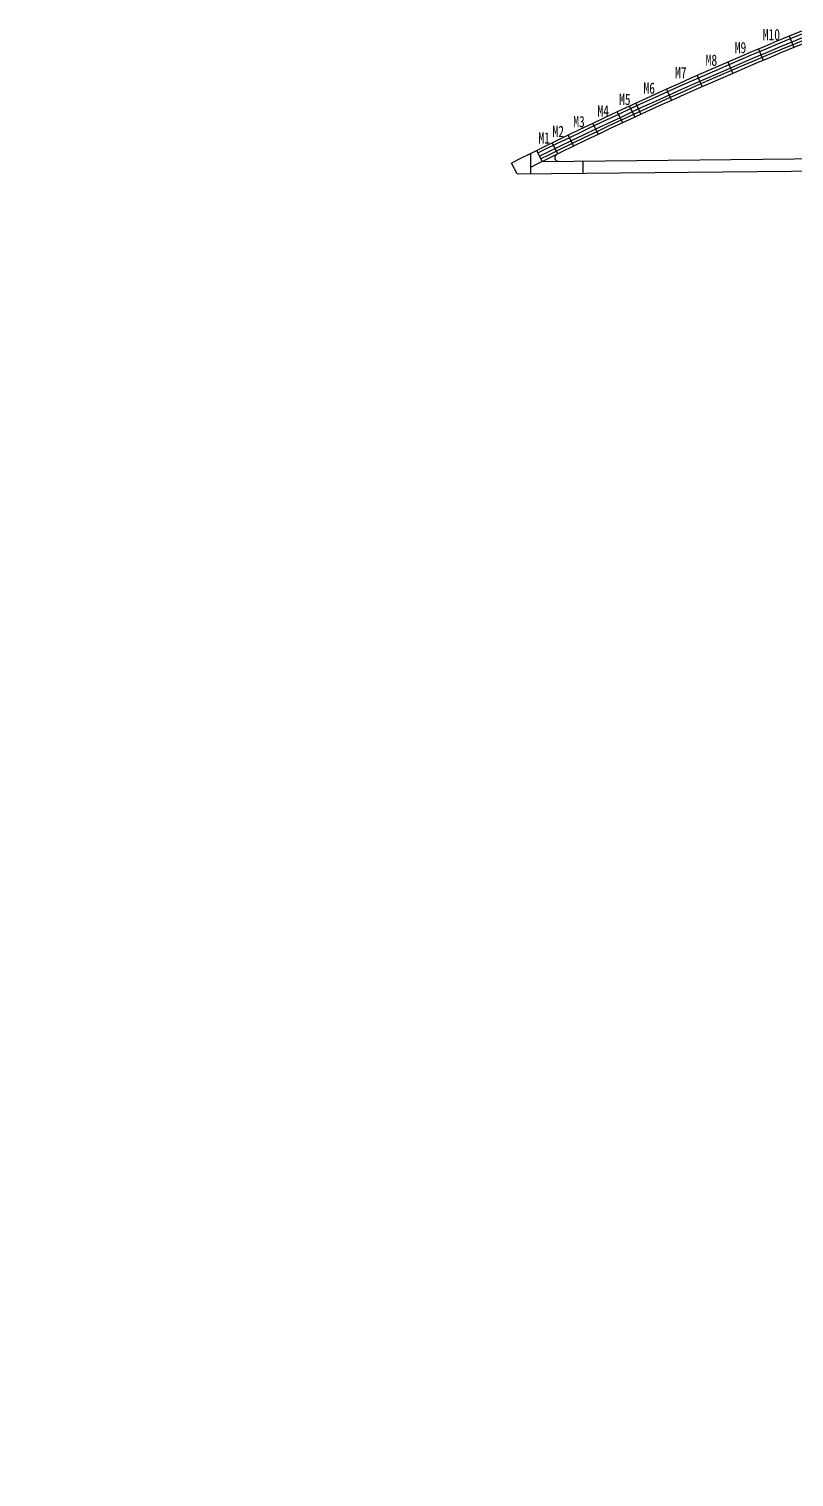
# Model space of a CAD drawing. Header units: millimetres. Extents: x -333068 to 789443, y 114680 to 345248.
# Drawn here: x -166534 to -104143, y 114680 to 232785 of the extents above; entities that cross this region are included whole.
import ezdxf
from ezdxf.enums import TextEntityAlignment as Align

# ---------------------------------------------------------------- set-up
doc = ezdxf.new("R2010")
doc.units = ezdxf.units.MM
doc.layers.get('Defpoints').update_dxf_attribs({"color": 8})
doc.layers.add('桥 构造粗实', color=1, linetype='Continuous', lineweight=30)
doc.layers.add('细实线', color=4, linetype='Continuous', lineweight=15)
doc.styles.add('111', font='', dxfattribs={"width": 0.7})
doc.styles.add('仿宋_GB2312', font='', dxfattribs={"width": 0.75})
doc.styles.get('111').set_extended_font_data('仿宋_GB2312')
doc.styles.get('仿宋_GB2312').set_extended_font_data('仿宋_GB2312')
doc.dimstyles.new('200', dxfattribs={"dimscale": 0, "dimtxt": 2.5, "dimasz": 1, "dimexe": 1, "dimexo": 1, "dimgap": 0.6, "dimtad": 1, "dimdec": 0, "dimdsep": 46, "dimtxsty": '111', "dimblk": 'OBLIQUE', "dimcen": 0, "dimclrd": 4, "dimclre": 4, "dimclrt": 4, "dimadec": 1, "dimazin": 2, "dimtfac": 1, "dimtdec": 0, "dimtix": 1, "dimtmove": 2, "dimatfit": 3, "dimfxl": 4, "dimfxlon": 1, "dimtolj": 1, "dimlwd": -1, "dimlwe": -1, "dimarcsym": 0})

# ---------------------------------------------------------------- blocks, each defined once
blk = doc.blocks.new('_Oblique')
at = {"color": 0, "linetype": 'ByBlock', "lineweight": -2}
blk.add_line((-0.5, -0.5), (0.5, 0.5), dxfattribs=at)
blk = doc.blocks.new('*D175')
at = {"layer": 'Defpoints', "color": 0}
for p in [(-300146, 186085), (-300146, 186085), (-299557, 186297), (-299314, 186385), (-299313, 186385)]:
    blk.add_point(p, dxfattribs=at)
at = {"layer": '细实线', "color": 4}
blk.add_arc((-300146, 186085), 627, 19.83811, 19.83811, dxfattribs=at)
for rotation in [289.8381073048659, 109.838107307233]:
    blk.add_blockref('_Oblique', (-299557, 186297), dxfattribs=dict(at, rotation=rotation))
at = {"layer": '细实线', "color": 4, "insert": (-299555, 186298), "char_height": 2.5, "attachment_point": 5, "rotation": 289.83811, "style": '111'}
blk.add_mtext('\\A1;0%%d', dxfattribs=at)

msp = doc.modelspace()

# ---------------------------------------------------------------- linework, layer by layer
at = {"layer": '桥 构造粗实', "color": 8}
for p, q in [((-104533.26878, 232190.57004), (-104154.59151, 231265.03805)), ((-107038.03195, 231147.58921), (-106649.82946, 230226.01511)), ((-109541.1733, 230081.06411), (-109146.68697, 229162.15916)), ((-112045.83443, 228987.64432), (-111642.02807, 228072.79984)), ((-114548.14349, 227871.04232), (-114138.19192, 226958.93503)), ((-118555.71539, 226029.4437), (-118130.64197, 225124.28181)), ((-117053.46351, 226726.8457), (-116634.3979, 225818.88975)), ((-120558.6909, 225084.78265), (-120127.66647, 224182.4394)), ((-123863.10191, 223490.60938), (-123423.25662, 222592.53582)), ((-122561.63854, 224123.98707), (-122124.71882, 223224.4836)), ((-125643.17926, 222614.12437), (-125643.17926, 220968.45338)), ((-124672.71668, 221978.37579), (-125115.47476, 222875.0169)), ((-124673.46867, 221978.02568), (-99390.28925, 222236.53135)), ((-126723.04223, 220957.06999), (-127171.58403, 221850.83185)), ((-126723.04223, 220957.06999), (-100950.07416, 221220.58346)), ((-121343.93125, 221012.06825), (-121343.93125, 222012.06825))]:
    msp.add_line(p, q, dxfattribs=at)
at = {"layer": '桥 构造粗实', "color": 5}
msp.add_line((-117554.96919, 226495.37352), (-117132.89215, 225588.81052), dxfattribs=at)
at = {"layer": '桥 构造粗实', "color": 8}
for points in [[(-103532.46924, 232600.04269), (-104534.06715, 232190.24339), (-105535.65828, 231776.40946), (-106537.2426, 231358.54096), (-107538.82011, 230936.63796), (-108540.39079, 230510.70051), (-109541.95462, 230080.72869), (-110543.51159, 229646.72254), (-111545.06168, 229208.68213), (-112546.60488, 228766.60753), (-113548.14119, 228320.49878), (-114549.67058, 227870.35596), (-115551.19306, 227416.17912), (-116552.7086, 226957.96833), (-117554.21721, 226495.72363), (-118555.71887, 226029.4451), (-119557.21358, 225559.13279), (-120558.70133, 225084.78676), (-121560.18212, 224606.40707), (-122561.65594, 224123.99378), (-123563.1228, 223637.54694), (-124564.58268, 223147.06661), (-125566.03558, 222652.55285), (-126567.48151, 222154.00571), (-127171.58403, 221850.83185)], [(-103155.39326, 231673.85875), (-104153.79535, 231265.367), (-105152.20423, 230852.8479), (-106150.6199, 230436.30139), (-107149.04239, 230015.72741), (-108147.47171, 229591.12588), (-109145.90788, 229162.49676), (-110144.35092, 228729.83998), (-111142.80082, 228293.15548), (-112141.25762, 227852.44319), (-113139.72132, 227407.70306), (-114138.19192, 226958.93503), (-115136.66945, 226506.13903), (-116135.1539, 226049.31501), (-117133.6453, 225588.46291), (-118132.14364, 225123.58266), (-119130.64893, 224654.67422), (-120129.16117, 224181.73751), (-121127.68038, 223704.77248), (-122126.20656, 223223.77908), (-123124.73971, 222738.75724), (-124123.27983, 222249.70691), (-125121.82692, 221756.62803), (-125643.93125, 221496.71023)]]:
    msp.add_lwpolyline(points, dxfattribs=at)
at = {"layer": '桥 构造粗实'}
for points in [[(-103445.74177, 232387.02038), (-104446.60464, 231977.52182), (-105447.46384, 231563.9903), (-106448.31938, 231146.42586), (-107449.17124, 230724.82853), (-108450.0194, 230299.19835), (-109450.86387, 229869.53534), (-110451.70463, 229435.83955), (-111452.54168, 228998.111), (-112453.37501, 228556.34973), (-113454.20462, 228110.55577), (-114455.03049, 227660.72915), (-115455.85263, 227206.8699), (-116456.67102, 226748.97806), (-117457.48567, 226287.05367), (-118458.29656, 225821.09674), (-119459.10371, 225351.10732), (-120459.90709, 224877.08544), (-121460.70672, 224399.03112), (-122461.50258, 223916.9444), (-123462.29469, 223430.82531), (-124463.08302, 222940.67388), (-125013.64883, 222668.80651)], [(-103332.61897, 232109.1652), (-104332.5231, 231700.0589), (-105332.42763, 231286.92183), (-106332.33257, 230869.75399), (-107332.23792, 230448.55537), (-108332.14368, 230023.32596), (-109332.04985, 229594.06577), (-110331.95643, 229160.77478), (-111331.86343, 228723.453), (-112331.77083, 228282.10043), (-113331.67866, 227836.71705), (-114331.58689, 227387.30287), (-115331.49554, 226933.85787), (-116331.40461, 226476.38207), (-117331.31409, 226014.87545), (-118331.22399, 225549.33801), (-119331.13431, 225079.76975), (-120331.04505, 224606.17066), (-121330.9562, 224128.54074), (-122330.86777, 223646.87999), (-123330.77976, 223161.1884), (-124330.69217, 222671.46597), (-124880.82141, 222399.81417)], [(-103249.66226, 231905.40473), (-104248.8633, 231496.5861), (-105248.06774, 231083.73829), (-106247.27558, 230666.86128), (-107246.48682, 230245.95504), (-108245.70148, 229821.01954), (-109244.91957, 229392.05474), (-110244.14108, 228959.06062), (-111243.36604, 228522.03714), (-112242.59444, 228080.98427), (-113241.82628, 227635.90199), (-114241.06159, 227186.79026), (-115240.30035, 226733.64905), (-116239.54258, 226276.47834), (-117238.78827, 225815.27809), (-118238.03744, 225350.04827), (-119237.29009, 224880.78886), (-120236.54621, 224407.49982), (-121235.80582, 223930.18113), (-122235.06891, 223448.83275), (-123234.33548, 222963.45466), (-124233.60554, 222474.04683), (-124783.41463, 222202.55313)]]:
    msp.add_lwpolyline(points, dxfattribs=at)
at = {"layer": '桥 构造粗实', "color": 8}
msp.add_arc((-123361.15566, 222291.45899), 300, 116.279990443, 270.5857952966, dxfattribs=at)

# ---------------------------------------------------------------- texts
at = {"linetype": 'Continuous', "style": '仿宋_GB2312', "width": 0.75}
for s, p in [('M10', (-105993.72241, 232317.52091)), ('M9', (-108508.97691, 231257.5208)), ('M8', (-110880.50258, 230233.4529)), ('M7', (-113377.79098, 229209.38499)), ('M6', (-115946.9438, 227951.75774)), ('M5', (-117941.18129, 227035.48646)), ('M3', (-121678.13084, 225220.91)), ('M4', (-119701.85945, 226101.24907)), ('M2', (-123367.50602, 224425.06775)), ('M1', (-124518.58052, 223898.68317))]:
    msp.add_text(s, height=919.117625, dxfattribs=at).set_placement(p, align=Align.MIDDLE)

# ---------------------------------------------------------------- dimensions: what is measured, and where the dimension line sits
at = {"layer": '细实线'}
dim = msp.add_angular_dim_2l(base=(-299556.6384, 186297.33388), line1=((-300146.03706, 186084.69438), (-299313.26105, 186385.13801)), line2=((-299313.68098, 186384.98651), (-300146.03706, 186084.69438)), dimstyle='200', override={"dimscale": 1, "dimarcsym": 1}, dxfattribs=at)
dim.commit()
dim.dimension.update_dxf_attribs({"geometry": '*D175', "text_midpoint": (-299554.95539, 186297.94106)})

doc.saveas('drawing.dxf')
